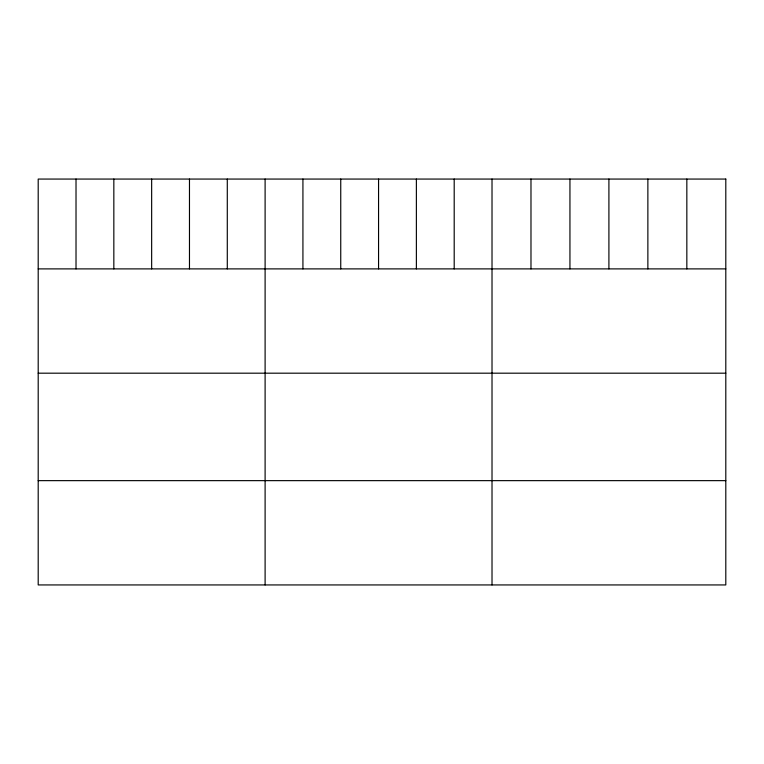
<?xml version="1.0" encoding="UTF-8"?>
<svg xmlns="http://www.w3.org/2000/svg" width="764" height="764" viewBox="0 0 764 764"><rect width="100%" height="100%" fill="white"/><g stroke="black" fill="none" stroke-linecap="round" stroke-linejoin="round"><path stroke-width="1.15" d="M38.2 268.89L725.8 268.89M38.2 373.185L725.8 373.185M38.2 480.642L725.8 480.642M686.836 179.062L686.836 268.89M647.872 179.062L647.872 268.89M608.908 179.062L608.908 268.89M569.944 179.062L569.944 268.89M530.98 179.062L530.98 268.89M492.016 179.062L492.016 584.938M454.198 179.062L454.198 268.89M416.38 179.062L416.38 268.89M378.562 179.062L378.562 268.89M340.744 179.062L340.744 268.89M302.926 179.062L302.926 268.89M265.108 179.062L265.108 584.938M227.29 179.062L227.29 268.89M189.472 179.062L189.472 268.89M151.654 179.062L151.654 268.89M113.836 179.062L113.836 268.89M76.018 179.062L76.018 268.89M725.8 179.062L38.2 179.062L38.2 584.938L725.8 584.938L725.8 179.062"/></g></svg>
